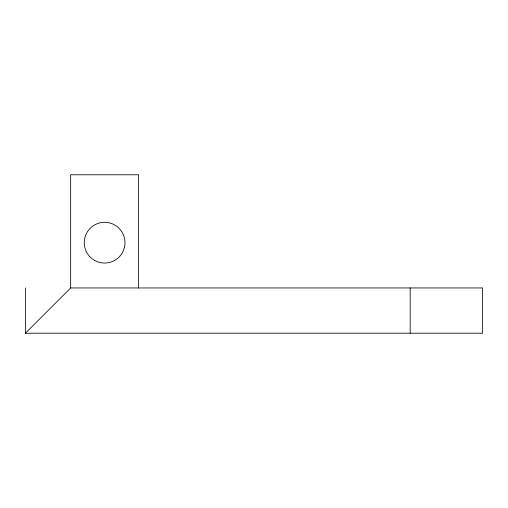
<?xml version="1.0" encoding="UTF-8"?>
<svg xmlns="http://www.w3.org/2000/svg" width="508" height="508" viewBox="0 0 508 508"><rect width="100%" height="100%" fill="white"/><g stroke="black" fill="none" stroke-linecap="round" stroke-linejoin="round"><path stroke-width="0.76" d="M25.4 333.216L70.669 287.953L482.6 287.953L482.6 333.216L25.4 333.216L25.4 287.953M410.172 287.953L410.172 333.216M138.57 287.953L138.57 174.784L70.669 174.784L70.669 287.953M94.431 260.325A20.371 20.371 0 0 0 124.987 242.684A20.371 20.371 0 0 0 94.431 225.044A20.371 20.371 0 0 0 94.431 260.325"/></g></svg>
